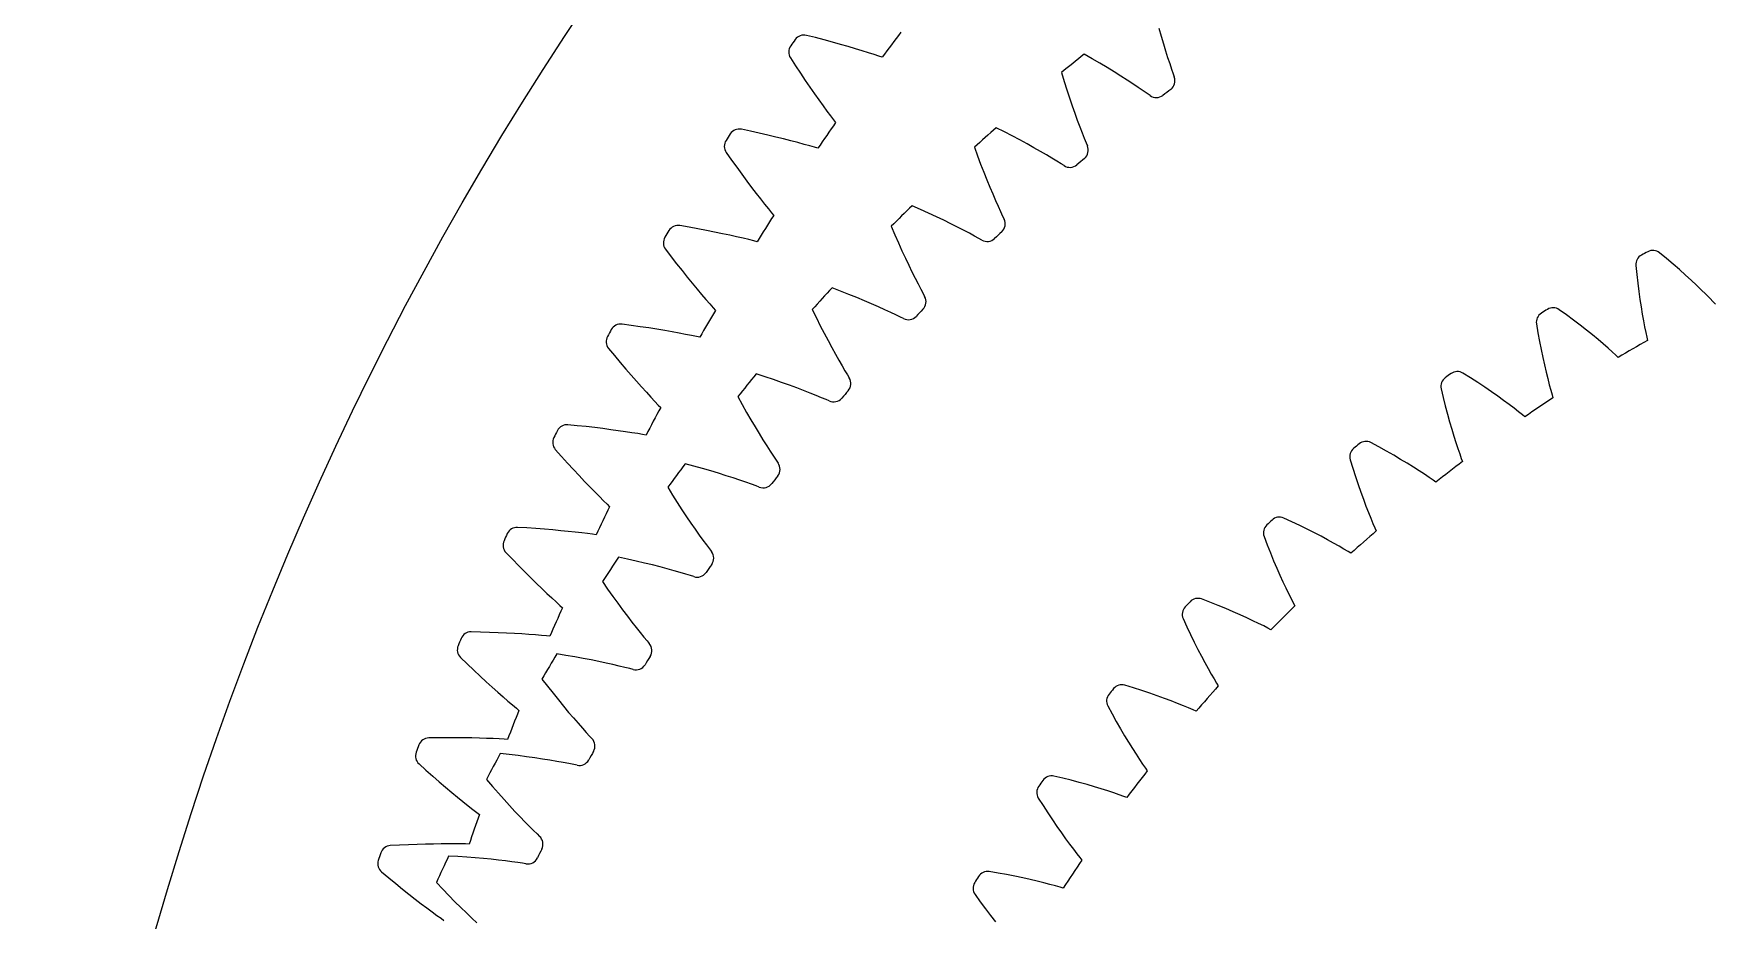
# Model space of a CAD drawing. Header units: millimetres. Extents: x -90 to 90, y -90 to 90.
# Drawn here: x -90.09 to -43.25, y 24.87 to 49.55 of the extents above; entities that cross this region are included whole.
import ezdxf

# ---------------------------------------------------------------- set-up
doc = ezdxf.new("R2010")
doc.units = ezdxf.units.MM

msp = doc.modelspace()

# ---------------------------------------------------------------- linework, layer by layer
at = {"layer": 'fixed_ring'}
for p, q in [((-68.30932, 49.438463), (-68.559791, 49.502377)), ((-68.067068, 49.375156), (-68.30932, 49.438463)), ((-67.833914, 49.312196), (-68.067068, 49.375156)), ((-67.610443, 49.24993), (-67.833914, 49.312196)), ((-67.397389, 49.188766), (-67.610443, 49.24993)), ((-67.195706, 49.129202), (-67.397389, 49.188766)), ((-69.00902, 48.87418), (-68.867562, 48.657823)), ((-67.006688, 49.071867), (-67.195706, 49.129202)), ((-66.832199, 49.017607), (-67.006688, 49.071867)), ((-66.675207, 48.967666), (-66.832199, 49.017607)), ((-66.541354, 48.924225), (-66.675207, 48.967666)), ((-66.45008, 48.89414), (-66.541354, 48.924225)), ((-68.867562, 48.657823), (-68.729336, 48.449046)), ((-68.729336, 48.449046), (-68.59438, 48.248768)), ((-68.59438, 48.248768), (-68.463211, 48.057428)), ((-68.463211, 48.057428), (-68.336452, 47.875589)), ((-68.336452, 47.875589), (-68.214884, 47.703994)), ((-68.214884, 47.703994), (-68.09952, 47.543662)), ((-68.09952, 47.543662), (-67.991762, 47.396085)), ((-67.991762, 47.396085), (-67.893748, 47.26367)), ((-70.120606, 46.834021), (-70.373303, 46.888469)), ((-67.893748, 47.26367), (-67.809367, 47.151049)), ((-67.809367, 47.151049), (-67.751388, 47.074403)), ((-69.876143, 46.779871), (-70.120606, 46.834021)), ((-69.640786, 46.725726), (-69.876143, 46.779871)), ((-69.415131, 46.67191), (-69.640786, 46.725726)), ((-69.199927, 46.618804), (-69.415131, 46.67191)), ((-68.996147, 46.566868), (-69.199927, 46.618804)), ((-68.805105, 46.516684), (-68.996147, 46.566868)), ((-68.628699, 46.469025), (-68.805105, 46.516684)), ((-68.469939, 46.425024), (-68.628699, 46.469025)), ((-68.334548, 46.38665), (-68.469939, 46.425024)), ((-68.242206, 46.360019), (-68.334548, 46.38665)), ((-70.798585, 46.243818), (-70.649089, 46.032935)), ((-70.649089, 46.032935), (-70.503107, 45.829506)), ((-70.503107, 45.829506), (-70.360713, 45.634445)), ((-70.360713, 45.634445), (-70.222439, 45.448175)), ((-70.222439, 45.448175), (-70.088931, 45.271233)), ((-70.088931, 45.271233), (-69.960994, 45.104332)), ((-69.960994, 45.104332), (-69.83968, 44.948453)), ((-69.83968, 44.948453), (-69.726448, 44.805034)), ((-69.726448, 44.805034), (-69.623522, 44.676399)), ((-69.623522, 44.676399), (-69.534965, 44.567032)), ((-69.534965, 44.567032), (-69.474144, 44.492621)), ((-71.832643, 44.163291), (-72.08721, 44.208195)), ((-71.586316, 44.118375), (-71.832643, 44.163291)), ((-71.349089, 44.073121), (-71.586316, 44.118375)), ((-71.121569, 44.027831), (-71.349089, 44.073121)), ((-70.904521, 43.982857), (-71.121569, 44.027831)), ((-70.698931, 43.938624), (-70.904521, 43.982857)), ((-70.506137, 43.895661), (-70.698931, 43.938624)), ((-70.328062, 43.854672), (-70.506137, 43.895661)), ((-70.16776, 43.816674), (-70.328062, 43.854672)), ((-70.031021, 43.783419), (-70.16776, 43.816674)), ((-69.937743, 43.76028), (-70.031021, 43.783419)), ((-72.487942, 43.548004), (-72.330619, 43.342894)), ((-72.330619, 43.342894), (-72.177088, 43.145099)), ((-72.177088, 43.145099), (-72.027458, 42.955533)), ((-72.027458, 42.955533), (-71.882276, 42.774595)), ((-71.882276, 42.774595), (-71.742206, 42.602801)), ((-71.742206, 42.602801), (-71.608082, 42.44083)), ((-71.608082, 42.44083), (-71.480991, 42.289624)), ((-71.480991, 42.289624), (-71.362444, 42.150566)), ((-71.362444, 42.150566), (-71.254752, 42.025894)), ((-71.254752, 42.025894), (-71.162143, 41.919936)), ((-71.162143, 41.919936), (-71.098567, 41.847865)), ((-73.443009, 41.430053), (-73.699085, 41.46535)), ((-73.195167, 41.394434), (-73.443009, 41.430053)), ((-72.956406, 41.358136), (-73.195167, 41.394434)), ((-72.727343, 41.321436), (-72.956406, 41.358136)), ((-72.508756, 41.284658), (-72.727343, 41.321436)), ((-72.301648, 41.248189), (-72.508756, 41.284658)), ((-72.107375, 41.212509), (-72.301648, 41.248189)), ((-74.0747, 40.790552), (-73.909774, 40.591505)), ((-71.927885, 41.178247), (-72.107375, 41.212509)), ((-71.766267, 41.146306), (-71.927885, 41.178247)), ((-71.628373, 41.118218), (-71.766267, 41.146306)), ((-71.534291, 41.098604), (-71.628373, 41.118218)), ((-73.909774, 40.591505), (-73.748912, 40.399626)), ((-73.748912, 40.399626), (-73.592257, 40.215821)), ((-73.592257, 40.215821), (-73.440371, 40.040473)), ((-73.440371, 40.040473), (-73.293939, 39.874069)), ((-73.293939, 39.874069), (-73.153817, 39.717258)), ((-73.153817, 39.717258), (-73.021128, 39.570939)), ((-73.021128, 39.570939), (-72.897434, 39.436439)), ((-72.897434, 39.436439), (-72.785129, 39.315906)), ((-72.785129, 39.315906), (-72.6886, 39.213506)), ((-72.6886, 39.213506), (-72.622358, 39.143877)), ((-74.949425, 38.638176), (-75.206647, 38.663815)), ((-74.700419, 38.611904), (-74.949425, 38.638176)), ((-74.460461, 38.584613), (-74.700419, 38.611904)), ((-74.23018, 38.556555), (-74.460461, 38.584613)), ((-74.010364, 38.528025), (-74.23018, 38.556555)), ((-73.802031, 38.499372), (-74.010364, 38.528025)), ((-73.606553, 38.471025), (-73.802031, 38.499372)), ((-73.425901, 38.443539), (-73.606553, 38.471025)), ((-73.263196, 38.417699), (-73.425901, 38.443539)), ((-73.124344, 38.394818), (-73.263196, 38.417699)), ((-75.556614, 37.975366), (-75.384317, 37.782663)), ((-73.02959, 38.378757), (-73.124344, 38.394818)), ((-75.384317, 37.782663), (-75.216351, 37.596971)), ((-75.216351, 37.596971), (-75.052893, 37.419189)), ((-75.052893, 37.419189), (-74.89452, 37.249678)), ((-74.89452, 37.249678), (-74.741931, 37.088899)), ((-74.741931, 37.088899), (-74.59601, 36.93747)), ((-74.59601, 36.93747), (-74.457912, 36.796246)), ((-74.457912, 36.796246), (-74.329246, 36.666494)), ((-74.329246, 36.666494), (-74.212487, 36.55027)), ((-74.212487, 36.55027), (-74.112175, 36.451574)), ((-74.112175, 36.451574), (-74.04336, 36.384486)), ((-76.349758, 35.79161), (-76.607763, 35.807555)), ((-76.09994, 35.774723), (-76.349758, 35.79161)), ((-75.859125, 35.756477), (-76.09994, 35.774723)), ((-75.627952, 35.737101), (-75.859125, 35.756477)), ((-75.407219, 35.71686), (-75.627952, 35.737101)), ((-75.197955, 35.696064), (-75.407219, 35.71686)), ((-75.001549, 35.67509), (-75.197955, 35.696064)), ((-74.819991, 35.654418), (-75.001549, 35.67509)), ((-74.656429, 35.634717), (-74.819991, 35.654418)), ((-74.516815, 35.617075), (-74.656429, 35.634717)), ((-74.421524, 35.60459), (-74.516815, 35.617075)), ((-76.931586, 35.10643), (-76.752162, 34.920344)), ((-76.752162, 34.920344), (-76.577331, 34.741101)), ((-76.577331, 34.741101), (-76.407301, 34.569594)), ((-76.407301, 34.569594), (-76.242663, 34.40616)), ((-76.242663, 34.40616), (-76.084136, 34.251235)), ((-76.084136, 34.251235), (-75.932622, 34.105402)), ((-75.932622, 34.105402), (-75.789309, 33.969472)), ((-75.789309, 33.969472), (-75.655853, 33.844651)), ((-75.655853, 33.844651), (-75.534805, 33.732902)), ((-75.534805, 33.732902), (-75.430851, 33.638049)), ((-75.430851, 33.638049), (-75.359562, 33.573597)), ((-77.642027, 32.894385), (-77.900449, 32.900615)), ((-77.39175, 32.886907), (-77.642027, 32.894385)), ((-77.150419, 32.877732), (-77.39175, 32.886907)), ((-76.918681, 32.867066), (-77.150419, 32.877732)), ((-76.697343, 32.855142), (-76.918681, 32.867066)), ((-76.487445, 32.842232), (-76.697343, 32.855142)), ((-76.290389, 32.82866), (-76.487445, 32.842232)), ((-76.108182, 32.814833), (-76.290389, 32.82866)), ((-75.943995, 32.801298), (-76.108182, 32.814833)), ((-75.803815, 32.78892), (-75.943995, 32.801298)), ((-75.708122, 32.780028), (-75.803815, 32.78892)), ((-78.19767, 32.187805), (-78.011374, 32.0086)), ((-78.011374, 32.0086), (-77.829924, 31.83606)), ((-77.829924, 31.83606), (-77.653563, 31.67107)), ((-77.653563, 31.67107), (-77.482894, 31.513944)), ((-77.482894, 31.513944), (-77.318651, 31.365092)), ((-77.318651, 31.365092), (-77.161759, 31.225061)), ((-77.161759, 31.225061), (-77.013434, 31.094619)), ((-77.013434, 31.094619), (-76.875378, 30.974906)), ((-76.875378, 30.974906), (-76.750212, 30.867789)), ((-76.750212, 30.867789), (-76.642764, 30.776913)), ((-76.642764, 30.776913), (-76.569101, 30.715188)), ((-78.824402, 29.950602), (-79.082875, 29.947106)), ((-78.574021, 29.952544), (-78.824402, 29.950602)), ((-78.332516, 29.952453), (-78.574021, 29.952544)), ((-78.100541, 29.950511), (-78.332516, 29.952453)), ((-77.87891, 29.946921), (-78.100541, 29.950511)), ((-77.668676, 29.941915), (-77.87891, 29.946921)), ((-77.471248, 29.935765), (-77.668676, 29.941915)), ((-77.28865, 29.928801), (-77.471248, 29.935765)), ((-77.12407, 29.921452), (-77.28865, 29.928801)), ((-76.983524, 29.914356), (-77.12407, 29.921452)), ((-76.887564, 29.909069), (-76.983524, 29.914356)), ((-79.353074, 29.223621), (-79.160169, 29.05155)), ((-79.160169, 29.05155), (-78.972357, 28.885958)), ((-78.972357, 28.885958), (-78.789915, 28.727718)), ((-78.789915, 28.727718), (-78.613457, 28.577124)), ((-78.613457, 28.577124), (-78.443731, 28.434554)), ((-78.443731, 28.434554), (-78.281682, 28.300524)), ((-78.281682, 28.300524), (-78.128556, 28.175754)), ((-78.128556, 28.175754), (-77.986095, 28.061319)), ((-77.986095, 28.061319), (-77.856988, 27.958985)), ((-77.856988, 27.958985), (-77.746198, 27.872216)), ((-77.746198, 27.872216), (-77.670265, 27.813305)), ((-79.89521, 26.964427), (-80.153369, 26.951212)), ((-79.64508, 26.975786), (-79.89521, 26.964427)), ((-79.403742, 26.984779), (-79.64508, 26.975786)), ((-79.171857, 26.991564), (-79.403742, 26.984779)), ((-78.950249, 26.996313), (-79.171857, 26.991564)), ((-78.739975, 26.999219), (-78.950249, 26.996313)), ((-78.542456, 27.0005), (-78.739975, 26.999219)), ((-78.359725, 27.000409), (-78.542456, 27.0005)), ((-78.194985, 26.999256), (-78.359725, 27.000409)), ((-78.054272, 26.997451), (-78.194985, 26.999256)), ((-77.958181, 26.995778), (-78.054272, 26.997451)), ((-80.396162, 26.218075), (-80.196921, 26.053382)), ((-80.196921, 26.053382), (-80.003014, 25.894971)), ((-80.003014, 25.894971), (-79.814749, 25.743706)), ((-79.814749, 25.743706), (-79.63275, 25.599855)), ((-79.63275, 25.599855), (-79.457782, 25.463771)), ((-79.457782, 25.463771), (-79.290807, 25.335932)), ((-79.290807, 25.335932), (-79.133096, 25.217009)), ((-79.133096, 25.217009), (-78.986431, 25.108014)), ((-78.986431, 25.108014), (-78.853566, 25.010609)), ((-78.853566, 25.010609), (-78.73959, 24.928068)), ((-78.73959, 24.928068), (-78.661495, 24.872056))]:
    msp.add_line(p, q, dxfattribs=at)
for centre, radius, start, end in [((-68.755821, 49.035085), 0.3, 144.5044, 212.435465), ((0, 0), 84.75, 144.357875, 144.5044), ((-68.630198, 49.210756), 0.3, 76.42681, 144.357875), ((0, 0), 82.5, 143.052317, 143.654269), ((-70.43269, 46.594406), 0.3, 78.582499, 146.513564), ((0, 0), 82.5, 145.208006, 145.809958), ((-70.551617, 46.414133), 0.3, 146.660089, 214.591154), ((0, 0), 84.75, 146.513564, 146.660089), ((0, 0), 84.75, 148.669253, 148.815777), ((-72.135494, 43.912106), 0.3, 80.738187, 148.669253), ((0, 0), 82.5, 147.363695, 147.965647), ((-72.247555, 43.727488), 0.3, 148.815777, 216.746843), ((0, 0), 82.5, 149.519383, 150.121335), ((0, 0), 84.75, 150.824941, 150.971466), ((-73.736197, 41.167654), 0.3, 82.893876, 150.824941), ((-73.841235, 40.978952), 0.3, 150.971466, 218.902531), ((0, 0), 82.5, 151.675072, 152.277024), ((0, 0), 84.75, 152.98063, 153.127154), ((-75.232535, 38.364934), 0.3, 85.049565, 152.98063), ((-75.330401, 38.172414), 0.3, 153.127154, 221.05822), ((0, 0), 82.5, 153.83076, 154.432713), ((0, 0), 84.75, 155.136319, 155.282843), ((-76.62239, 35.507912), 0.3, 87.205253, 155.136319), ((-76.712945, 35.311847), 0.3, 155.282843, 223.213908), ((0, 0), 82.5, 155.986449, 156.588401), ((-77.903795, 32.600633), 0.3, 89.360942, 157.292007), ((-77.986911, 32.401301), 0.3, 157.438532, 225.369597), ((0, 0), 84.75, 157.292007, 157.438532), ((0, 0), 82.5, 158.142138, 158.74409), ((-79.150494, 29.444894), 0.3, 159.59422, 227.525286), ((0, 0), 84.75, 159.447696, 159.59422), ((-79.074935, 29.647212), 0.3, 91.51663, 159.447696), ((0, 0), 82.5, 160.297826, 160.899778), ((0, 0), 84.75, 161.603384, 161.749909), ((-80.134154, 26.651828), 0.3, 93.672319, 161.603384), ((-80.202049, 26.446811), 0.3, 161.749909, 229.680974)]:
    msp.add_arc(centre, radius, start, end, dxfattribs=at)
at = {"layer": 'outer'}
msp.add_circle((0, 0), 90.087573, dxfattribs=at)
at = {"layer": 'thin_ring_external'}
for p, q in [((-58.747184, 49.700405), (-58.684073, 49.480382)), ((-58.684073, 49.480382), (-58.621622, 49.270977)), ((-58.621622, 49.270977), (-58.560387, 49.073091)), ((-60.60545, 48.849553), (-60.828226, 48.975697)), ((-60.391415, 48.725269), (-60.60545, 48.849553)), ((-60.186465, 48.603288), (-60.391415, 48.725269)), ((-58.560387, 49.073091), (-58.501066, 48.887953)), ((-58.501066, 48.887953), (-58.444595, 48.717338)), ((-58.444595, 48.717338), (-58.39234, 48.564084)), ((-61.462412, 48.466153), (-61.387216, 48.221436)), ((-59.991031, 48.484132), (-60.186465, 48.603288)), ((-59.805659, 48.368425), (-59.991031, 48.484132)), ((-59.631074, 48.256942), (-59.805659, 48.368425)), ((-59.468272, 48.150683), (-59.631074, 48.256942)), ((-58.39234, 48.564084), (-58.346673, 48.433619)), ((-58.346673, 48.433619), (-58.316142, 48.343853)), ((-61.387216, 48.221436), (-61.311952, 47.985654)), ((-61.311952, 47.985654), (-61.236981, 47.759241)), ((-59.318719, 48.051021), (-59.468272, 48.150683)), ((-59.184791, 47.960025), (-59.318719, 48.051021)), ((-59.07109, 47.88142), (-59.184791, 47.960025)), ((-58.992624, 47.828194), (-59.07109, 47.88142)), ((-61.236981, 47.759241), (-61.162718, 47.542727)), ((-61.162718, 47.542727), (-61.089657, 47.336784)), ((-61.089657, 47.336784), (-61.018397, 47.142283)), ((-63.049379, 46.814615), (-63.278305, 46.929219)), ((-61.018397, 47.142283), (-60.9497, 46.960415)), ((-60.9497, 46.960415), (-60.884591, 46.792906)), ((-63.885646, 46.387958), (-63.798053, 46.147399)), ((-62.829276, 46.701421), (-63.049379, 46.814615)), ((-62.618366, 46.590064), (-62.829276, 46.701421)), ((-62.417102, 46.481042), (-62.618366, 46.590064)), ((-62.226064, 46.374952), (-62.417102, 46.481042)), ((-62.046014, 46.272529), (-62.226064, 46.374952)), ((-60.884591, 46.792906), (-60.824579, 46.642521)), ((-60.824579, 46.642521), (-60.77231, 46.514557)), ((-60.77231, 46.514557), (-60.737236, 46.426468)), ((-63.798053, 46.147399), (-63.710848, 45.915768)), ((-63.710848, 45.915768), (-63.624414, 45.693478)), ((-61.877999, 46.174721), (-62.046014, 46.272529)), ((-61.723553, 46.082825), (-61.877999, 46.174721)), ((-61.585153, 45.998786), (-61.723553, 46.082825)), ((-61.467587, 45.926089), (-61.585153, 45.998786)), ((-61.386505, 45.876939), (-61.467587, 45.926089)), ((-63.624414, 45.693478), (-63.539193, 45.481039)), ((-63.539193, 45.481039), (-63.455711, 45.279095)), ((-63.455711, 45.279095), (-63.374613, 45.088486)), ((-63.374613, 45.088486), (-63.296719, 44.910363)), ((-65.386214, 44.657542), (-65.620693, 44.760307)), ((-65.160619, 44.555735), (-65.386214, 44.657542)), ((-64.944298, 44.455292), (-65.160619, 44.555735)), ((-63.296719, 44.910363), (-63.223142, 44.746397)), ((-63.223142, 44.746397), (-63.155529, 44.599272)), ((-63.155529, 44.599272), (-63.096795, 44.474145)), ((-66.199606, 44.188741), (-66.099843, 43.952969)), ((-64.73773, 44.356689), (-64.944298, 44.455292)), ((-64.541524, 44.260491), (-64.73773, 44.356689)), ((-64.356479, 44.167395), (-64.541524, 44.260491)), ((-64.183689, 44.078295), (-64.356479, 44.167395)), ((-64.024752, 43.994405), (-64.183689, 44.078295)), ((-63.096795, 44.474145), (-63.057268, 44.387961)), ((-66.099843, 43.952969), (-66.000925, 43.726092)), ((-66.000925, 43.726092), (-65.903253, 43.508506)), ((-63.882242, 43.917542), (-64.024752, 43.994405)), ((-63.761117, 43.850943), (-63.882242, 43.917542)), ((-63.677631, 43.805997), (-63.761117, 43.850943)), ((-65.903253, 43.508506), (-65.807296, 43.300696)), ((-65.807296, 43.300696), (-65.713612, 43.103278)), ((-65.713612, 43.103278), (-65.622887, 42.917059)), ((-65.622887, 42.917059), (-65.536, 42.743145)), ((-65.536, 42.743145), (-65.454146, 42.58315)), ((-67.60986, 42.383963), (-67.84928, 42.474622)), ((-67.379361, 42.293807), (-67.60986, 42.383963)), ((-67.158193, 42.204542), (-67.379361, 42.293807)), ((-66.94686, 42.116614), (-67.158193, 42.204542)), ((-65.454146, 42.58315), (-65.37911, 42.439669)), ((-65.37911, 42.439669), (-65.314063, 42.317704)), ((-65.314063, 42.317704), (-65.270187, 42.233651)), ((-68.398253, 41.874241), (-68.286582, 41.64387)), ((-66.745998, 42.030561), (-66.94686, 42.116614)), ((-66.556441, 41.947035), (-66.745998, 42.030561)), ((-66.379327, 41.866873), (-66.556441, 41.947035)), ((-66.216314, 41.791208), (-66.379327, 41.866873)), ((-66.070065, 41.721722), (-66.216314, 41.791208)), ((-65.945697, 41.661394), (-66.070065, 41.721722)), ((-68.286582, 41.64387), (-68.176209, 41.422341)), ((-68.176209, 41.422341), (-68.067554, 41.210025)), ((-65.860025, 41.62077), (-65.945697, 41.661394)), ((-68.067554, 41.210025), (-67.961111, 41.007386)), ((-67.961111, 41.007386), (-67.857469, 40.815009)), ((-67.857469, 40.815009), (-67.757354, 40.633665)), ((-67.757354, 40.633665), (-67.6617, 40.464415)), ((-67.6617, 40.464415), (-67.571784, 40.308808)), ((-67.571784, 40.308808), (-67.489519, 40.169346)), ((-69.714515, 39.999809), (-69.958252, 40.078124)), ((-69.479713, 39.92154), (-69.714515, 39.999809)), ((-69.254276, 39.843684), (-69.479713, 39.92154)), ((-69.038729, 39.766662), (-69.254276, 39.843684)), ((-67.489519, 40.169346), (-67.418329, 40.050861)), ((-67.418329, 40.050861), (-67.370219, 39.969158)), ((-70.475853, 39.450497), (-70.352565, 39.226128)), ((-68.833735, 39.690977), (-69.038729, 39.766662)), ((-68.64016, 39.617239), (-68.833735, 39.690977)), ((-68.459184, 39.546225), (-68.64016, 39.617239)), ((-68.29252, 39.478982), (-68.459184, 39.546225)), ((-68.142914, 39.417055), (-68.29252, 39.478982)), ((-68.015628, 39.363156), (-68.142914, 39.417055)), ((-67.927994, 39.326959), (-68.015628, 39.363156)), ((-70.352565, 39.226128), (-70.231024, 39.010523)), ((-70.231024, 39.010523), (-70.11167, 38.804033)), ((-70.11167, 38.804033), (-69.995019, 38.607092)), ((-69.995019, 38.607092), (-69.881689, 38.420258)), ((-69.881689, 38.420258), (-69.772445, 38.244263)), ((-69.772445, 38.244263), (-69.668274, 38.080118)), ((-69.668274, 38.080118), (-69.57053, 37.929305)), ((-71.694688, 37.5113), (-71.942106, 37.577068)), ((-71.456196, 37.445123), (-71.694688, 37.5113)), ((-69.57053, 37.929305), (-69.481251, 37.794225)), ((-69.481251, 37.794225), (-69.404104, 37.67953)), ((-69.404104, 37.67953), (-69.351885, 37.60039)), ((-71.227078, 37.378879), (-71.456196, 37.445123)), ((-71.007879, 37.312964), (-71.227078, 37.378879)), ((-70.799288, 37.247844), (-71.007879, 37.312964)), ((-70.602201, 37.184086), (-70.799288, 37.247844)), ((-70.417835, 37.122406), (-70.602201, 37.184086)), ((-70.247954, 37.063761), (-70.417835, 37.122406)), ((-70.095381, 37.009553), (-70.247954, 37.063761)), ((-69.96551, 36.962224), (-70.095381, 37.009553)), ((-72.426985, 36.92383), (-72.292401, 36.706049)), ((-72.292401, 36.706049), (-72.16001, 36.496931)), ((-69.876141, 36.930549), (-69.96551, 36.962224)), ((-72.16001, 36.496931), (-72.030268, 36.296804)), ((-72.030268, 36.296804), (-71.903713, 36.106077)), ((-71.903713, 36.106077), (-71.780991, 35.925274)), ((-71.780991, 35.925274), (-71.662903, 35.755087)), ((-71.662903, 35.755087), (-71.550487, 35.596474)), ((-71.550487, 35.596474), (-71.445169, 35.450849)), ((-71.445169, 35.450849), (-71.34911, 35.320504)), ((-71.34911, 35.320504), (-71.266207, 35.209898)), ((-71.266207, 35.209898), (-71.210015, 35.133527)), ((-73.545213, 34.924928), (-73.795667, 34.977977)), ((-73.303654, 34.871015), (-73.545213, 34.924928)), ((-73.071451, 34.816556), (-73.303654, 34.871015)), ((-72.849173, 34.76192), (-73.071451, 34.816556)), ((-72.637529, 34.707536), (-72.849173, 34.76192)), ((-72.437443, 34.653924), (-72.637529, 34.707536)), ((-74.246558, 34.300833), (-74.10103, 34.090208)), ((-72.250168, 34.601738), (-72.437443, 34.653924)), ((-72.077515, 34.551844), (-72.250168, 34.601738)), ((-71.922373, 34.505497), (-72.077515, 34.551844)), ((-71.790254, 34.464861), (-71.922373, 34.505497)), ((-71.699385, 34.437791), (-71.790254, 34.464861)), ((-74.10103, 34.090208), (-73.958134, 33.888123)), ((-73.958134, 33.888123), (-73.818343, 33.694882)), ((-73.818343, 33.694882), (-73.682215, 33.510866)), ((-73.682215, 33.510866), (-73.550421, 33.336564)), ((-73.550421, 33.336564), (-73.423797, 33.172629)), ((-73.423797, 33.172629), (-73.303428, 33.019963)), ((-73.303428, 33.019963), (-73.190812, 32.879906)), ((-73.190812, 32.879906), (-73.088223, 32.754636)), ((-73.088223, 32.754636), (-72.999781, 32.648407)), ((-72.999781, 32.648407), (-72.939762, 32.575005)), ((-75.261263, 32.247442), (-75.514099, 32.287633)), ((-75.017266, 32.205933), (-75.261263, 32.247442)), ((-74.782586, 32.163402), (-75.017266, 32.205933)), ((-74.557807, 32.120186), (-74.782586, 32.163402)), ((-74.343663, 32.076679), (-74.557807, 32.120186)), ((-74.141101, 32.033354), (-74.343663, 32.076679)), ((-73.951405, 31.990799), (-74.141101, 32.033354)), ((-73.77643, 31.949785), (-73.951405, 31.990799)), ((-73.619123, 31.911421), (-73.77643, 31.949785)), ((-73.485102, 31.877584), (-73.619123, 31.911421)), ((-73.392969, 31.855189), (-73.485102, 31.877584)), ((-75.929827, 31.588349), (-75.773733, 31.38543)), ((-75.773733, 31.38543), (-75.620705, 31.190905)), ((-75.620705, 31.190905), (-75.471229, 31.005054)), ((-75.471229, 31.005054), (-75.325883, 30.828228)), ((-75.325883, 30.828228), (-75.185361, 30.660884)), ((-75.185361, 30.660884), (-75.050531, 30.503627)), ((-75.050531, 30.503627), (-74.922525, 30.357307)), ((-74.922525, 30.357307), (-74.802904, 30.223182)), ((-74.802904, 30.223182), (-74.694052, 30.103314)), ((-74.694052, 30.103314), (-74.600301, 30.00174)), ((-74.600301, 30.00174), (-74.536613, 29.931498)), ((-76.83836, 29.485825), (-77.092918, 29.513054)), ((-76.592562, 29.456829), (-76.83836, 29.485825)), ((-76.356016, 29.426336), (-76.592562, 29.456829)), ((-76.129324, 29.394654), (-76.356016, 29.426336)), ((-75.913238, 29.362139), (-76.129324, 29.394654)), ((-75.708728, 29.329213), (-75.913238, 29.362139)), ((-75.517107, 29.296399), (-75.708728, 29.329213)), ((-75.340265, 29.264373), (-75.517107, 29.296399)), ((-75.181205, 29.234091), (-75.340265, 29.264373)), ((-75.045631, 29.207141), (-75.181205, 29.234091)), ((-74.952475, 29.18948), (-75.045631, 29.207141)), ((-77.472398, 28.793455), (-77.306147, 28.598771)), ((-77.306147, 28.598771), (-77.143386, 28.412313)), ((-77.143386, 28.412313), (-76.984616, 28.234337)), ((-76.984616, 28.234337), (-76.83043, 28.065163)), ((-76.83043, 28.065163), (-76.681546, 27.905212)), ((-76.681546, 27.905212), (-76.538863, 27.755045)), ((-76.538863, 27.755045), (-76.403552, 27.615452)), ((-76.403552, 27.615452), (-76.27724, 27.48761)), ((-76.27724, 27.48761), (-76.162409, 27.373457)), ((-76.162409, 27.373457), (-76.063594, 27.276801)), ((-76.063594, 27.276801), (-75.996402, 27.209904)), ((-78.27239, 26.647283), (-78.528007, 26.661479)), ((-78.025432, 26.630875), (-78.27239, 26.647283)), ((-77.787638, 26.612501), (-78.025432, 26.630875)), ((-77.559624, 26.592435), (-77.787638, 26.612501)), ((-77.342159, 26.570995), (-77.559624, 26.592435)), ((-77.136235, 26.548555), (-77.342159, 26.570995)), ((-76.943188, 26.525569), (-77.136235, 26.548555)), ((-76.764942, 26.502614), (-76.943188, 26.525569)), ((-76.604544, 26.480493), (-76.764942, 26.502614)), ((-76.46777, 26.460501), (-76.604544, 26.480493)), ((-76.373834, 26.447619), (-76.46777, 26.460501)), ((-78.870248, 25.923442), (-78.694274, 25.737501)), ((-78.694274, 25.737501), (-78.522204, 25.559597)), ((-78.522204, 25.559597), (-78.354553, 25.389959)), ((-78.354553, 25.389959), (-78.191931, 25.22888)), ((-78.191931, 25.22888), (-78.035074, 25.076739)), ((-78.035074, 25.076739), (-77.88491, 24.934054)), ((-77.88491, 24.934054), (-77.742648, 24.801552))]:
    msp.add_line(p, q, dxfattribs=at)
for centre, radius, start, end in [((-22, 0), 62.5, 128.407592, 129.153384), ((-58.597055, 48.238554), 0.3, 307.186433, 20.548393), ((-58.816652, 48.071163), 0.3, 234.085753, 307.447714), ((-22, 0), 60.25, 127.186433, 127.447714), ((-22, 0), 62.5, 131.334421, 132.080213), ((-61.012405, 46.306962), 0.3, 310.113262, 23.475222), ((-22, 0), 60.25, 130.113262, 130.374543), ((-61.223168, 46.128576), 0.3, 237.012583, 310.374543), ((-22, 0), 62.5, 134.26125, 135.007043), ((-22, 0), 60.25, 133.040091, 133.301372), ((-63.325977, 44.254561), 0.3, 313.040091, 26.402051), ((-63.527357, 44.065646), 0.3, 239.939412, 313.301372), ((-22, 0), 62.5, 137.188079, 137.933872), ((-65.531734, 42.086704), 0.3, 315.966921, 29.328881), ((-22, 0), 60.25, 135.966921, 136.228201), ((-65.723205, 41.887753), 0.3, 242.866241, 316.228201), ((-22, 0), 62.5, 140.114909, 140.860701), ((-67.623921, 39.809048), 0.3, 318.89375, 32.25571), ((-67.804984, 39.60058), 0.3, 245.793071, 319.155031), ((-22, 0), 60.25, 138.89375, 139.155031), ((-22, 0), 62.5, 143.041738, 143.78753), ((-69.597081, 37.427535), 0.3, 321.820579, 35.182539), ((-69.767263, 37.210094), 0.3, 248.7199, 322.08186), ((-22, 0), 60.25, 141.820579, 142.08186), ((-71.446065, 34.948378), 0.3, 324.747408, 38.109368), ((-22, 0), 62.5, 145.968567, 146.71436), ((-22, 0), 60.25, 144.747408, 145.008689), ((-71.604923, 34.722531), 0.3, 251.646729, 325.008689), ((-73.166051, 32.378044), 0.3, 327.674238, 41.036198), ((-22, 0), 62.5, 148.895396, 149.641189), ((-73.313169, 32.14438), 0.3, 254.573558, 327.935518), ((-22, 0), 60.25, 147.674238, 147.935518), ((-22, 0), 62.5, 151.822226, 152.568018), ((-22, 0), 60.25, 150.601067, 150.862348), ((-74.75255, 29.72324), 0.3, 330.601067, 43.963027), ((-74.887545, 29.482369), 0.3, 257.500388, 330.862348), ((-76.201423, 26.990891), 0.3, 333.527896, 46.889856), ((-22, 0), 60.25, 153.527896, 153.789177), ((-22, 0), 62.5, 154.749055, 155.494847), ((-76.323944, 26.743441), 0.3, 260.427217, 333.789177)]:
    msp.add_arc(centre, radius, start, end, dxfattribs=at)
at = {"layer": 'thin_ring_internal'}
for p, q in [((-45.46121, 43.098138), (-45.435148, 42.848987)), ((-44.60776, 43.291235), (-44.800442, 43.451326)), ((-44.422783, 43.134636), (-44.60776, 43.291235)), ((-44.246683, 42.981543), (-44.422783, 43.134636)), ((-45.435148, 42.848987), (-45.407708, 42.608183)), ((-44.07975, 42.832557), (-44.246683, 42.981543)), ((-43.922361, 42.688405), (-44.07975, 42.832557)), ((-43.775029, 42.549987), (-43.922361, 42.688405)), ((-45.407708, 42.608183), (-45.378251, 42.376707)), ((-45.378251, 42.376707), (-45.347118, 42.155135)), ((-43.638478, 42.418478), (-43.775029, 42.549987)), ((-43.513796, 42.295499), (-43.638478, 42.418478)), ((-43.402795, 42.183514), (-43.513796, 42.295499)), ((-43.309073, 42.087007), (-43.402795, 42.183514)), ((-47.390738, 41.719927), (-47.593477, 41.867073)), ((-47.195915, 41.575761), (-47.390738, 41.719927)), ((-45.347118, 42.155135), (-45.3147, 41.944184)), ((-45.3147, 41.944184), (-45.281463, 41.744782)), ((-45.281463, 41.744782), (-45.247982, 41.55818)), ((-43.245667, 42.02064), (-43.309073, 42.087007)), ((-48.229731, 41.471425), (-48.187429, 41.224512)), ((-48.187429, 41.224512), (-48.144299, 40.986018)), ((-47.010179, 41.434513), (-47.195915, 41.575761)), ((-46.833859, 41.296765), (-47.010179, 41.434513)), ((-46.667379, 41.163215), (-46.833859, 41.296765)), ((-45.247982, 41.55818), (-45.214997, 41.386188)), ((-45.214997, 41.386188), (-45.183555, 41.231678)), ((-45.183555, 41.231678), (-45.15538, 41.100135)), ((-48.144299, 40.986018), (-48.099766, 40.756964)), ((-48.099766, 40.756964), (-48.054208, 40.537903)), ((-46.51131, 41.034729), (-46.667379, 41.163215)), ((-46.366449, 40.912433), (-46.51131, 41.034729)), ((-46.233991, 40.797871), (-46.366449, 40.912433)), ((-46.115903, 40.693387), (-46.233991, 40.797871)), ((-45.15538, 41.100135), (-45.135425, 41.010543)), ((-48.054208, 40.537903), (-48.008062, 40.329524)), ((-48.008062, 40.329524), (-47.961855, 40.132722)), ((-46.01607, 40.603215), (-46.115903, 40.693387)), ((-45.948459, 40.541137), (-46.01607, 40.603215)), ((-50.064988, 39.969968), (-50.276917, 40.103539)), ((-49.861153, 39.838852), (-50.064988, 39.969968)), ((-49.666577, 39.710055), (-49.861153, 39.838852)), ((-47.961855, 40.132722), (-47.916241, 39.94871)), ((-47.916241, 39.94871), (-47.872078, 39.779243)), ((-50.885932, 39.667125), (-50.827572, 39.423508)), ((-50.827572, 39.423508), (-50.768936, 39.188345)), ((-49.481625, 39.584133), (-49.666577, 39.710055)), ((-49.306767, 39.461757), (-49.481625, 39.584133)), ((-49.142629, 39.343755), (-49.306767, 39.461757)), ((-47.872078, 39.779243), (-47.830598, 39.627121)), ((-47.830598, 39.627121), (-47.79388, 39.497702)), ((-47.79388, 39.497702), (-47.768108, 39.409607)), ((-50.768936, 39.188345), (-50.709518, 38.962694)), ((-50.709518, 38.962694), (-50.649729, 38.747082)), ((-48.99008, 39.231194), (-49.142629, 39.343755)), ((-48.850413, 39.125541), (-48.99008, 39.231194)), ((-48.725744, 39.029003), (-48.850413, 39.125541)), ((-48.620227, 38.945554), (-48.725744, 39.029003)), ((-48.548701, 38.888031), (-48.620227, 38.945554)), ((-50.649729, 38.747082), (-50.590054, 38.542167)), ((-50.590054, 38.542167), (-50.531075, 38.348808)), ((-52.61906, 38.048851), (-52.839271, 38.168275)), ((-52.407086, 37.931348), (-52.61906, 38.048851)), ((-50.531075, 38.348808), (-50.473523, 38.168174)), ((-50.473523, 38.168174), (-50.418371, 38.001958)), ((-50.418371, 38.001958), (-50.36703, 37.852874)), ((-53.418439, 37.692964), (-53.344271, 37.453686)), ((-52.204503, 37.815552), (-52.407086, 37.931348)), ((-52.011711, 37.701996), (-52.204503, 37.815552)), ((-51.829224, 37.591318), (-52.011711, 37.701996)), ((-51.657719, 37.484304), (-51.829224, 37.591318)), ((-51.498135, 37.381962), (-51.657719, 37.484304)), ((-50.36703, 37.852874), (-50.321927, 37.726134)), ((-50.321927, 37.726134), (-50.290448, 37.639913)), ((-53.344271, 37.453686), (-53.270379, 37.222861)), ((-53.270379, 37.222861), (-53.19633, 37.00158)), ((-51.351857, 37.285669), (-51.498135, 37.381962)), ((-51.221141, 37.197492), (-51.351857, 37.285669)), ((-51.110393, 37.121123), (-51.221141, 37.197492)), ((-51.035257, 37.068401), (-51.110393, 37.121123)), ((-53.19633, 37.00158), (-53.122569, 36.790339)), ((-53.122569, 36.790339), (-53.049619, 36.589766)), ((-53.049619, 36.589766), (-52.978119, 36.400679)), ((-55.042016, 35.964803), (-55.269566, 36.069569)), ((-52.978119, 36.400679), (-52.908877, 36.224195)), ((-52.908877, 36.224195), (-52.842972, 36.061942)), ((-54.822811, 35.861415), (-55.042016, 35.964803)), ((-54.613088, 35.759117), (-54.822811, 35.861415)), ((-54.413282, 35.658414), (-54.613088, 35.759117)), ((-54.223947, 35.559908), (-54.413282, 35.658414)), ((-52.842972, 36.061942), (-52.781991, 35.916536)), ((-52.781991, 35.916536), (-52.728695, 35.793016)), ((-52.728695, 35.793016), (-52.691644, 35.709039)), ((-55.816408, 35.557396), (-55.726748, 35.323481)), ((-55.726748, 35.323481), (-55.637919, 35.097983)), ((-54.04581, 35.464339), (-54.223947, 35.559908)), ((-53.879874, 35.372654), (-54.04581, 35.464339)), ((-53.727612, 35.286134), (-53.879874, 35.372654)), ((-53.591409, 35.206695), (-53.727612, 35.286134)), ((-53.475903, 35.137733), (-53.591409, 35.206695)), ((-53.39748, 35.090038), (-53.475903, 35.137733)), ((-55.637919, 35.097983), (-55.549556, 34.882019)), ((-55.549556, 34.882019), (-55.462136, 34.676055)), ((-55.462136, 34.676055), (-55.376224, 34.480682)), ((-55.376224, 34.480682), (-55.292511, 34.296676)), ((-55.292511, 34.296676), (-55.211874, 34.125099)), ((-57.323481, 33.726748), (-57.557396, 33.816408)), ((-57.097983, 33.637919), (-57.323481, 33.726748)), ((-55.211874, 34.125099), (-55.135499, 33.967504)), ((-55.135499, 33.967504), (-55.065138, 33.826397)), ((-55.065138, 33.826397), (-55.003878, 33.706628)), ((-58.069569, 33.269566), (-57.964803, 33.042016)), ((-56.882019, 33.549556), (-57.097983, 33.637919)), ((-56.676055, 33.462136), (-56.882019, 33.549556)), ((-56.480682, 33.376224), (-56.676055, 33.462136)), ((-56.296676, 33.292511), (-56.480682, 33.376224)), ((-56.125099, 33.211874), (-56.296676, 33.292511)), ((-55.003878, 33.706628), (-54.961414, 33.625254)), ((-57.964803, 33.042016), (-57.861415, 32.822811)), ((-57.861415, 32.822811), (-57.759117, 32.613088)), ((-55.967504, 33.135499), (-56.125099, 33.211874)), ((-55.826397, 33.065138), (-55.967504, 33.135499)), ((-55.706628, 33.003878), (-55.826397, 33.065138)), ((-55.625254, 32.961414), (-55.706628, 33.003878)), ((-57.759117, 32.613088), (-57.658414, 32.413282)), ((-57.658414, 32.413282), (-57.559908, 32.223947)), ((-57.559908, 32.223947), (-57.464339, 32.04581)), ((-57.464339, 32.04581), (-57.372654, 31.879874)), ((-57.372654, 31.879874), (-57.286134, 31.727612)), ((-59.453686, 31.344271), (-59.692964, 31.418439)), ((-57.286134, 31.727612), (-57.206695, 31.591409)), ((-57.206695, 31.591409), (-57.137733, 31.475903)), ((-57.137733, 31.475903), (-57.090038, 31.39748)), ((-59.222861, 31.270379), (-59.453686, 31.344271)), ((-59.00158, 31.19633), (-59.222861, 31.270379)), ((-58.790339, 31.122569), (-59.00158, 31.19633)), ((-58.589766, 31.049619), (-58.790339, 31.122569)), ((-58.400679, 30.978119), (-58.589766, 31.049619)), ((-58.224195, 30.908877), (-58.400679, 30.978119)), ((-60.168275, 30.839271), (-60.048851, 30.61906)), ((-60.048851, 30.61906), (-59.931348, 30.407086)), ((-58.061942, 30.842972), (-58.224195, 30.908877)), ((-57.916536, 30.781991), (-58.061942, 30.842972)), ((-57.793016, 30.728695), (-57.916536, 30.781991)), ((-57.709039, 30.691644), (-57.793016, 30.728695)), ((-59.931348, 30.407086), (-59.815552, 30.204503)), ((-59.815552, 30.204503), (-59.701996, 30.011711)), ((-59.701996, 30.011711), (-59.591318, 29.829224)), ((-59.591318, 29.829224), (-59.484304, 29.657719)), ((-59.484304, 29.657719), (-59.381962, 29.498135)), ((-59.381962, 29.498135), (-59.285669, 29.351857)), ((-59.285669, 29.351857), (-59.197492, 29.221141)), ((-59.197492, 29.221141), (-59.121123, 29.110393)), ((-59.121123, 29.110393), (-59.068401, 29.035257)), ((-61.423508, 28.827572), (-61.667125, 28.885932)), ((-61.188345, 28.768936), (-61.423508, 28.827572)), ((-60.962694, 28.709518), (-61.188345, 28.768936)), ((-60.747082, 28.649729), (-60.962694, 28.709518)), ((-60.542167, 28.590054), (-60.747082, 28.649729)), ((-60.348808, 28.531075), (-60.542167, 28.590054)), ((-62.103539, 28.276917), (-61.969968, 28.064988)), ((-60.168174, 28.473523), (-60.348808, 28.531075)), ((-60.001958, 28.418371), (-60.168174, 28.473523)), ((-59.852874, 28.36703), (-60.001958, 28.418371)), ((-59.726134, 28.321927), (-59.852874, 28.36703)), ((-59.639913, 28.290448), (-59.726134, 28.321927)), ((-61.969968, 28.064988), (-61.838852, 27.861153)), ((-61.838852, 27.861153), (-61.710055, 27.666577)), ((-61.710055, 27.666577), (-61.584133, 27.481625)), ((-61.584133, 27.481625), (-61.461757, 27.306767)), ((-61.461757, 27.306767), (-61.343755, 27.142629)), ((-61.343755, 27.142629), (-61.231194, 26.99008)), ((-61.231194, 26.99008), (-61.125541, 26.850413)), ((-61.125541, 26.850413), (-61.029003, 26.725744)), ((-61.029003, 26.725744), (-60.945554, 26.620227)), ((-60.945554, 26.620227), (-60.888031, 26.548701)), ((-63.224512, 26.187429), (-63.471425, 26.229731)), ((-62.986018, 26.144299), (-63.224512, 26.187429)), ((-62.756964, 26.099766), (-62.986018, 26.144299)), ((-62.537903, 26.054208), (-62.756964, 26.099766)), ((-62.329524, 26.008062), (-62.537903, 26.054208)), ((-62.132722, 25.961855), (-62.329524, 26.008062)), ((-61.94871, 25.916241), (-62.132722, 25.961855)), ((-61.779243, 25.872078), (-61.94871, 25.916241)), ((-61.627121, 25.830598), (-61.779243, 25.872078)), ((-61.497702, 25.79388), (-61.627121, 25.830598)), ((-61.409607, 25.768108), (-61.497702, 25.79388)), ((-63.867073, 25.593477), (-63.719927, 25.390738)), ((-63.719927, 25.390738), (-63.575761, 25.195915)), ((-63.575761, 25.195915), (-63.434513, 25.010179)), ((-63.434513, 25.010179), (-63.296765, 24.833859))]:
    msp.add_line(p, q, dxfattribs=at)
for centre, radius, start, end in [((-45.162261, 43.123221), 0.3, 118.241049, 184.796133), ((-22, 0), 49.25, 118.008951, 118.241049), ((-44.987385, 43.216694), 0.3, 51.453867, 118.008951), ((-47.933062, 41.516006), 0.3, 121.991049, 188.546133), ((-22, 0), 49.25, 121.758951, 121.991049), ((-47.764674, 41.620717), 0.3, 55.203867, 121.758951), ((-22, 0), 47.086224, 119.428805, 120.571195), ((-50.592814, 39.731014), 0.3, 125.741049, 192.296133), ((-22, 0), 49.25, 125.508951, 125.741049), ((-50.431635, 39.846513), 0.3, 58.953867, 125.508951), ((-22, 0), 47.086224, 123.178805, 124.321195), ((-53.130128, 37.775887), 0.3, 129.491049, 196.046133), ((-22, 0), 49.25, 129.258951, 129.491049), ((-52.976848, 37.901681), 0.3, 62.703867, 129.258951), ((-22, 0), 47.086224, 126.928805, 128.071195), ((-55.389412, 35.794548), 0.3, 66.453867, 133.008951), ((-55.534137, 35.658998), 0.3, 133.241049, 199.796133), ((-22, 0), 49.25, 133.008951, 133.241049), ((-22, 0), 47.086224, 130.678805, 131.821195), ((-22, 0), 49.25, 136.758951, 136.991049), ((-57.658998, 33.534137), 0.3, 70.203867, 136.758951), ((-57.794548, 33.389412), 0.3, 136.991049, 203.546133), ((-22, 0), 47.086224, 134.428805, 135.571195), ((-59.775887, 31.130128), 0.3, 73.953867, 140.508951), ((-22, 0), 47.086224, 138.178805, 139.321195), ((-59.901681, 30.976848), 0.3, 140.741049, 207.296133), ((-22, 0), 49.25, 140.508951, 140.741049), ((-61.846513, 28.431635), 0.3, 144.491049, 211.046133), ((-22, 0), 49.25, 144.258951, 144.491049), ((-61.731014, 28.592814), 0.3, 77.703867, 144.258951), ((-22, 0), 47.086224, 141.928805, 143.071195), ((-63.516006, 25.933062), 0.3, 81.453867, 148.008951), ((-22, 0), 47.086224, 145.678805, 146.821195), ((-63.620717, 25.764674), 0.3, 148.241049, 214.796133), ((-22, 0), 49.25, 148.008951, 148.241049)]:
    msp.add_arc(centre, radius, start, end, dxfattribs=at)

doc.saveas('drawing.dxf')
